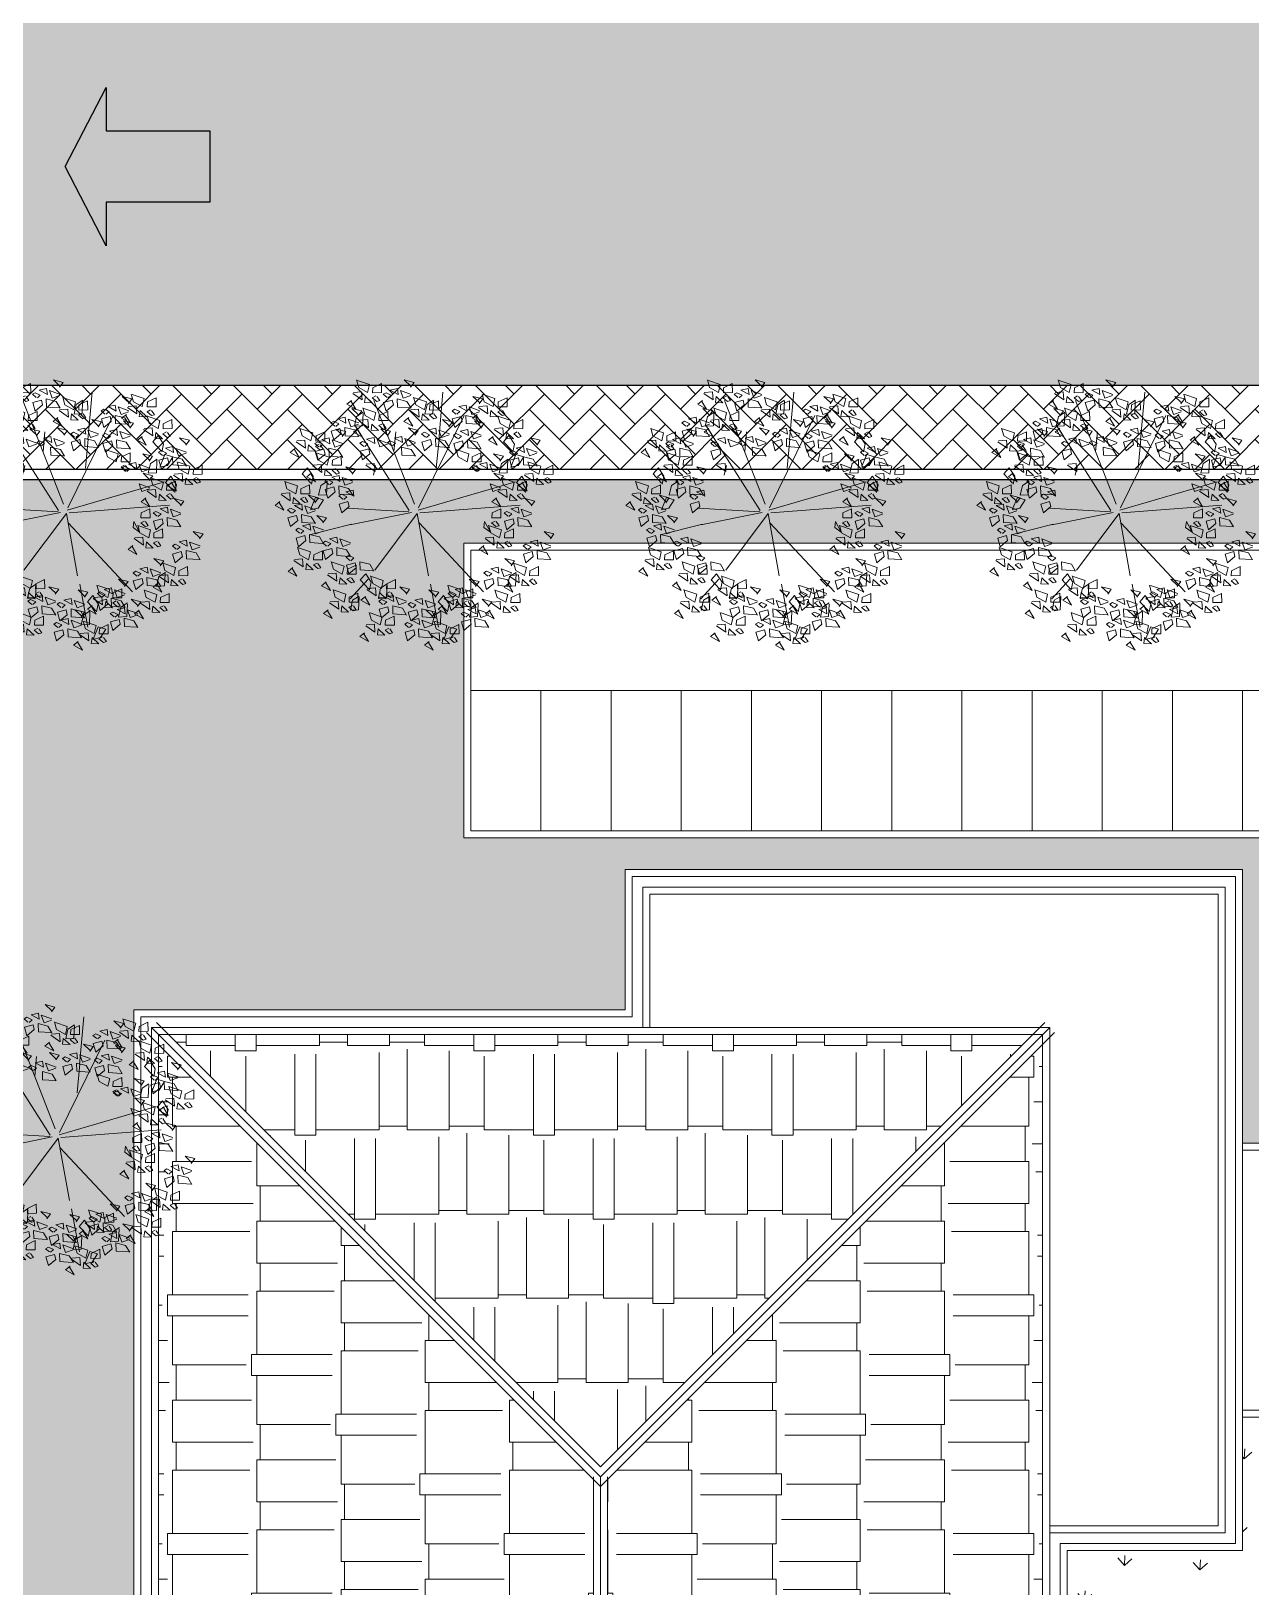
# Model space of a CAD drawing. Header units: inches. Extents: x 139 to 559, y -1 to 295.
# Drawn here: x 248.52 to 265.9, y 102.15 to 124.32 of the extents above; entities that cross this region are included whole.
import ezdxf

# ---------------------------------------------------------------- set-up
doc = ezdxf.new("R2010")
doc.units = ezdxf.units.IN
doc.header["$MEASUREMENT"] = 0
for name, color, linetype, lineweight in [('ars', 11, 'Continuous', 0), ('ARSIR', 31, 'Continuous', 5), ('ARSIR BETON', 8, 'Continuous', 5), ('ARSIR KOLOM', 8, 'Continuous', 13), ('ATAP', 3, 'Continuous', 20), ('DINDING2', 146, 'Continuous', 5), ('POHON', 98, 'Continuous', 5), ('RUMPUT', 93, 'Continuous', 0), ('SANITAIR', 15, 'Continuous', 9)]:
    doc.layers.add(name, color=color, linetype=linetype, lineweight=lineweight)
doc.layers.add('dg2', color=3, linetype='Continuous')
doc.layers.add('LANTAI', color=57, linetype='Continuous')

# ---------------------------------------------------------------- blocks, each defined once
blk = doc.blocks.new('rrety')
for p, q in [((497.8248, 232.6161), (497.8335, 232.64)), ((497.8335, 232.64), (497.8515, 232.6484)), ((497.8506, 232.6457), (497.8452, 232.6146)), ((498.0767, 232.6219), (498.0965, 232.6275)), ((498.0965, 232.6275), (498.0964, 232.6021)), ((497.8452, 232.6146), (497.8248, 232.6161)), ((497.8677, 232.6134), (497.8875, 232.619)), ((497.8733, 232.5824), (497.8677, 232.6134)), ((497.8874, 232.5936), (497.8733, 232.5795)), ((497.8875, 232.619), (497.8874, 232.5936)), ((498.0822, 232.5908), (498.0767, 232.6219)), ((498.0964, 232.6021), (498.0822, 232.588)), ((497.7802, 232.574), (497.8, 232.5795)), ((497.7857, 232.5429), (497.7802, 232.574)), ((497.7999, 232.5541), (497.7857, 232.54)), ((497.8, 232.5795), (497.7999, 232.5541)), ((497.8574, 232.5587), (497.8572, 232.5786)), ((497.8755, 232.5409), (497.8574, 232.5587)), ((497.8592, 232.5767), (497.8853, 232.5589)), ((497.8853, 232.5589), (497.8755, 232.5409)), ((498.0146, 232.5768), (498.0343, 232.5823)), ((498.0201, 232.5457), (498.0146, 232.5768)), ((498.0342, 232.5569), (498.0201, 232.5429)), ((498.0343, 232.5823), (498.0342, 232.5569)), ((498.0607, 232.5474), (498.0605, 232.5674)), ((498.0788, 232.5296), (498.0607, 232.5474)), ((498.0625, 232.5654), (498.0886, 232.5477)), ((498.0886, 232.5477), (498.0788, 232.5296)), ((497.704, 232.4781), (497.7237, 232.4836)), ((497.7095, 232.447), (497.704, 232.4781)), ((497.7237, 232.4836), (497.7236, 232.4582)), ((497.7236, 232.4582), (497.7095, 232.4442)), ((498.2229, 232.3707), (498.2316, 232.3946)), ((498.2316, 232.3946), (498.2497, 232.403)), ((498.2487, 232.4004), (498.2434, 232.3693)), ((498.2179, 232.3568), (498.2376, 232.3624)), ((498.2234, 232.3257), (498.2179, 232.3568)), ((498.2434, 232.3693), (498.2229, 232.3707)), ((498.2376, 232.3624), (498.2375, 232.337)), ((498.2375, 232.337), (498.2234, 232.3229)), ((498.2611, 232.319), (498.2609, 232.3389)), ((498.2793, 232.3012), (498.2611, 232.319)), ((498.263, 232.337), (498.2891, 232.3192)), ((498.2891, 232.3192), (498.2793, 232.3012)), ((498.1134, 232.2834), (498.1133, 232.258)), ((497.7303, 232.2231), (497.7301, 232.243)), ((497.7321, 232.2411), (497.7582, 232.2233)), ((497.7484, 232.2053), (497.7303, 232.2231)), ((497.7582, 232.2233), (497.7484, 232.2053)), ((497.7859, 232.2045), (497.8056, 232.2101)), ((497.7914, 232.1734), (497.7859, 232.2045)), ((497.8056, 232.2101), (497.8055, 232.1847)), ((497.7542, 232.1564), (497.7629, 232.1803)), ((497.7747, 232.1549), (497.7542, 232.1564)), ((497.7629, 232.1803), (497.7809, 232.1887)), ((497.78, 232.1861), (497.7747, 232.1549)), ((497.8055, 232.1847), (497.7914, 232.1706)), ((498.1671, 232.1678), (498.1868, 232.1734)), ((498.1726, 232.1368), (498.1671, 232.1678)), ((498.1868, 232.1734), (498.1867, 232.148)), ((497.7839, 232.13), (497.7837, 232.15)), ((497.8021, 232.1122), (497.7839, 232.13)), ((497.7858, 232.148), (497.8119, 232.1303)), ((497.8119, 232.1303), (497.8021, 232.1122)), ((498.1867, 232.148), (498.1726, 232.1339)), ((498.0005, 232.1002), (498.0202, 232.1057)), ((498.006, 232.0691), (498.0005, 232.1002)), ((498.0201, 232.0803), (498.006, 232.0663)), ((498.0202, 232.1057), (498.0201, 232.0803))]:
    blk.add_line(p, q)
for points in [[(497.8859, 232.6614), (497.8953, 232.6733), (497.8709, 232.6805), (497.8867, 232.6641)], [(497.9248, 232.6527), (497.9394, 232.672), (497.9502, 232.652), (497.9301, 232.6412), (497.9248, 232.6527)], [(497.9924, 232.6512), (498.0003, 232.6577), (497.9875, 232.6645), (497.9805, 232.6606), (497.9897, 232.652)], [(498.0181, 232.6583), (498.0167, 232.6735), (497.998, 232.6702), (498.0181, 232.6583)], [(498.0495, 232.6549), (498.03, 232.6489), (498.024, 232.6684), (498.0503, 232.6576)], [(498.0497, 232.6755), (498.0591, 232.6874), (498.0347, 232.6946), (498.0505, 232.6782)], [(497.8409, 232.6188), (497.8218, 232.6039), (497.8165, 232.626), (497.8387, 232.6312), (497.8409, 232.6188)], [(497.8287, 232.6371), (497.8365, 232.6436), (497.8237, 232.6504), (497.8167, 232.6465), (497.826, 232.6379)], [(497.8543, 232.6442), (497.8529, 232.6594), (497.8343, 232.6561), (497.8543, 232.6442)], [(497.8823, 232.6095), (497.8509, 232.6129), (497.8511, 232.6334), (497.8755, 232.6262), (497.885, 232.6087)], [(497.8857, 232.6408), (497.8663, 232.6348), (497.8602, 232.6543), (497.8865, 232.6435)], [(497.8824, 232.651), (497.9136, 232.6558), (497.9187, 232.6359), (497.8933, 232.6366), (497.8796, 232.6511)], [(497.8872, 232.6198), (497.9044, 232.6306), (497.9153, 232.6134), (497.8871, 232.617)], [(497.9184, 232.6246), (497.9237, 232.6104), (497.9408, 232.6184), (497.9184, 232.6246)], [(497.9414, 232.6381), (497.9355, 232.6298), (497.9495, 232.6266), (497.9553, 232.6321), (497.9442, 232.638)], [(498.0047, 232.6329), (497.9855, 232.618), (497.9803, 232.6401), (498.0025, 232.6453), (498.0047, 232.6329)], [(498.001, 232.6104), (498.0157, 232.6297), (498.0264, 232.6097), (498.0064, 232.5989), (498.001, 232.6104)], [(498.0461, 232.6236), (498.0147, 232.627), (498.0149, 232.6475), (498.0393, 232.6403), (498.0488, 232.6228)], [(498.0941, 232.6146), (498.1019, 232.6211), (498.0892, 232.6278), (498.0822, 232.624), (498.0914, 232.6154)], [(498.1198, 232.6217), (498.1183, 232.6368), (498.0997, 232.6335), (498.1198, 232.6217)], [(498.1511, 232.6183), (498.1317, 232.6123), (498.1257, 232.6317), (498.1519, 232.621)], [(498.1513, 232.6388), (498.1607, 232.6507), (498.1364, 232.6579), (498.1521, 232.6415)], [(497.7497, 232.5946), (497.7809, 232.5994), (497.786, 232.5795), (497.7606, 232.5802), (497.7468, 232.5947)], [(497.7921, 232.5963), (497.8067, 232.6156), (497.8175, 232.5956), (497.7974, 232.5848), (497.7921, 232.5963)], [(497.9135, 232.52), (497.8706, 232.621)], [(497.8852, 232.6002), (497.9164, 232.605), (497.9215, 232.5851), (497.8961, 232.5858), (497.8824, 232.6003)], [(497.8923, 232.5999), (497.8863, 232.586), (497.9117, 232.5853), (497.8922, 232.5971)], [(497.9276, 232.6019), (497.9423, 232.6212), (497.953, 232.6012), (497.933, 232.5905), (497.9276, 232.6019)], [(497.9442, 232.5873), (497.9383, 232.579), (497.9523, 232.5758), (497.9581, 232.5813), (497.947, 232.5873)], [(497.9586, 232.6087), (497.9898, 232.6135), (497.9949, 232.5936), (497.9695, 232.5943), (497.9558, 232.6088)], [(497.9634, 232.5775), (497.9807, 232.5883), (497.9915, 232.5711), (497.9634, 232.5747)], [(498.0176, 232.5958), (498.0117, 232.5875), (498.0258, 232.5843), (498.0316, 232.5898), (498.0204, 232.5957)], [(498.0666, 232.5852), (498.076, 232.5971), (498.0517, 232.6044), (498.0674, 232.5879)], [(498.0699, 232.5414), (498.1036, 232.5996)], [(498.1063, 232.5962), (498.0872, 232.5813), (498.082, 232.6035), (498.1041, 232.6087), (498.1063, 232.5962)], [(498.1477, 232.5869), (498.1164, 232.5903), (498.1165, 232.6109), (498.1409, 232.6037), (498.1505, 232.5861)], [(498.1711, 232.5711), (498.1805, 232.583), (498.1561, 232.5903), (498.1719, 232.5738)], [(497.7216, 232.5343), (497.7202, 232.5494), (497.7016, 232.5461), (497.7216, 232.5343)], [(497.7532, 232.5514), (497.7626, 232.5633), (497.7382, 232.5705), (497.754, 232.5541)], [(497.7545, 232.5634), (497.7717, 232.5742), (497.7826, 232.557), (497.7544, 232.5606)], [(497.7857, 232.5682), (497.7909, 232.554), (497.8081, 232.562), (497.7857, 232.5682)], [(497.792, 232.5523), (497.8232, 232.5571), (497.8283, 232.5372), (497.8029, 232.5379), (497.7892, 232.5523)], [(497.8145, 232.5412), (497.8224, 232.5478), (497.8096, 232.5545), (497.8026, 232.5507), (497.8118, 232.542)], [(497.8086, 232.5817), (497.8028, 232.5734), (497.8168, 232.5702), (497.8226, 232.5757), (497.8115, 232.5816)], [(497.8402, 232.5484), (497.8388, 232.5635), (497.8201, 232.5602), (497.8402, 232.5484)], [(497.8344, 232.5539), (497.8491, 232.5733), (497.8598, 232.5533), (497.8398, 232.5425), (497.8344, 232.5539)], [(497.8716, 232.5449), (497.8521, 232.5389), (497.8461, 232.5584), (497.8724, 232.5477)], [(497.8718, 232.5655), (497.8812, 232.5774), (497.8568, 232.5846), (497.8726, 232.5682)], [(497.8951, 232.5492), (497.8891, 232.5352), (497.9145, 232.5345), (497.8951, 232.5463)], [(497.89, 232.5691), (497.9073, 232.5799), (497.9181, 232.5627), (497.8899, 232.5662)], [(497.9212, 232.5739), (497.9265, 232.5596), (497.9436, 232.5676), (497.9212, 232.5739)], [(497.9685, 232.5576), (497.9625, 232.5437), (497.9879, 232.543), (497.9685, 232.5548)], [(497.9946, 232.5823), (497.9999, 232.5681), (498.0171, 232.5761), (497.9946, 232.5823)], [(498.0216, 232.5427), (498.0025, 232.5277), (497.9973, 232.5499), (498.0194, 232.5551), (498.0216, 232.5427)], [(498.0094, 232.561), (498.0172, 232.5675), (498.0045, 232.5742), (497.9974, 232.5704), (498.0067, 232.5618)], [(498.035, 232.5681), (498.0336, 232.5832), (498.015, 232.5799), (498.035, 232.5681)], [(498.063, 232.5333), (498.0317, 232.5367), (498.0318, 232.5573), (498.0562, 232.5501), (498.0657, 232.5325)], [(498.0664, 232.5647), (498.047, 232.5587), (498.0409, 232.5781), (498.0672, 232.5674)], [(498.1139, 232.5469), (498.1217, 232.5534), (498.1089, 232.5601), (498.1019, 232.5563), (498.1111, 232.5477)], [(498.1395, 232.554), (498.1381, 232.5691), (498.1195, 232.5658), (498.1395, 232.554)], [(498.1709, 232.5506), (498.1515, 232.5446), (498.1454, 232.564), (498.1717, 232.5533)], [(498.2299, 232.5371), (498.2285, 232.5522), (498.2098, 232.5489), (498.2299, 232.5371)], [(498.2613, 232.5337), (498.2418, 232.5277), (498.2358, 232.5471), (498.2621, 232.5364)], [(498.2614, 232.5542), (498.2709, 232.5661), (498.2465, 232.5733), (498.2622, 232.5569)], [(497.7082, 232.5088), (497.6891, 232.4939), (497.6838, 232.516), (497.706, 232.5212), (497.7082, 232.5088)], [(497.6959, 232.5271), (497.7038, 232.5337), (497.691, 232.5404), (497.684, 232.5366), (497.6932, 232.5279)], [(497.7496, 232.4995), (497.7182, 232.5029), (497.7184, 232.5234), (497.7428, 232.5162), (497.7523, 232.4987)], [(497.753, 232.5308), (497.7335, 232.5248), (497.7275, 232.5443), (497.7538, 232.5336)], [(497.7596, 232.5435), (497.7536, 232.5296), (497.779, 232.5289), (497.7595, 232.5407)], [(497.9754, 232.3753), (497.7793, 232.51)], [(497.7968, 232.5211), (497.8141, 232.5319), (497.8249, 232.5147), (497.7968, 232.5183)], [(497.8268, 232.5229), (497.8076, 232.508), (497.8024, 232.5301), (497.8246, 232.5353), (497.8268, 232.5229)], [(497.828, 232.5259), (497.8333, 232.5117), (497.8505, 232.5197), (497.828, 232.5259)], [(497.8682, 232.5136), (497.8368, 232.517), (497.837, 232.5375), (497.8614, 232.5303), (497.8709, 232.5128)], [(497.851, 232.5394), (497.8451, 232.5311), (497.8592, 232.5279), (497.865, 232.5334), (497.8538, 232.5393)], [(497.9846, 232.3539), (498.0582, 232.5161)], [(498.0631, 232.5184), (498.0943, 232.5232), (498.0994, 232.5033), (498.074, 232.504), (498.0603, 232.5185)], [(498.1261, 232.5286), (498.107, 232.5136), (498.1017, 232.5358), (498.1239, 232.541), (498.1261, 232.5286)], [(498.1055, 232.5201), (498.1202, 232.5395), (498.1309, 232.5194), (498.1109, 232.5087), (498.1055, 232.5201)], [(498.1675, 232.5192), (498.1361, 232.5226), (498.1363, 232.5432), (498.1607, 232.536), (498.1702, 232.5184)], [(498.1705, 232.4975), (498.1851, 232.5169), (498.1959, 232.4969), (498.1758, 232.4861), (498.1705, 232.4975)], [(498.2165, 232.5116), (498.1973, 232.4967), (498.1921, 232.5188), (498.2142, 232.5241), (498.2165, 232.5116)], [(498.2042, 232.53), (498.212, 232.5365), (498.1993, 232.5432), (498.1923, 232.5394), (498.2015, 232.5308)], [(498.2579, 232.5023), (498.2265, 232.5057), (498.2267, 232.5263), (498.251, 232.519), (498.2606, 232.5015)], [(497.6906, 232.4581), (497.6891, 232.4732), (497.6705, 232.4699), (497.6906, 232.4581)], [(497.7219, 232.4547), (497.7025, 232.4487), (497.6965, 232.4681), (497.7227, 232.4574)], [(497.7221, 232.4752), (497.7315, 232.4872), (497.7072, 232.4944), (497.7229, 232.4779)], [(497.7158, 232.4818), (497.747, 232.4866), (497.7521, 232.4667), (497.7267, 232.4674), (497.713, 232.4818)], [(497.7582, 232.4834), (497.7728, 232.5028), (497.7836, 232.4828), (497.7635, 232.472), (497.7582, 232.4834)], [(497.7748, 232.4689), (497.7689, 232.4606), (497.7829, 232.4574), (497.7887, 232.4629), (497.7776, 232.4688)], [(497.8019, 232.5012), (497.7959, 232.4873), (497.8213, 232.4866), (497.8019, 232.4984)], [(497.9846, 232.3539), (497.9233, 232.5008)], [(498.1221, 232.5056), (498.1162, 232.4972), (498.1302, 232.494), (498.136, 232.4995), (498.1249, 232.5055)], [(498.128, 232.4959), (498.1592, 232.5007), (498.1644, 232.4808), (498.139, 232.4815), (498.1252, 232.4959)], [(498.1329, 232.4647), (498.1501, 232.4755), (498.1609, 232.4583), (498.1328, 232.4619)], [(498.1641, 232.4695), (498.1693, 232.4553), (498.1865, 232.4633), (498.1641, 232.4695)], [(498.187, 232.483), (498.1811, 232.4747), (498.1952, 232.4715), (498.201, 232.477), (498.1898, 232.4829)], [(498.2015, 232.4789), (498.2327, 232.4837), (498.2378, 232.4639), (498.2124, 232.4645), (498.1986, 232.479)], [(498.2439, 232.4806), (498.2585, 232.5), (498.2693, 232.4799), (498.2492, 232.4692), (498.2439, 232.4806)], [(497.6771, 232.4327), (497.658, 232.4177), (497.6528, 232.4399), (497.6749, 232.4451), (497.6771, 232.4327)], [(497.6649, 232.451), (497.6727, 232.4575), (497.66, 232.4642), (497.653, 232.4604), (497.6622, 232.4518)], [(497.7185, 232.4234), (497.6872, 232.4268), (497.6873, 232.4473), (497.7117, 232.4401), (497.7213, 232.4226)], [(497.7257, 232.4307), (497.7197, 232.4168), (497.7451, 232.4161), (497.7256, 232.4279)], [(497.7206, 232.4506), (497.7378, 232.4614), (497.7487, 232.4442), (497.7205, 232.4478)], [(497.7518, 232.4554), (497.7571, 232.4412), (497.7742, 232.4492), (497.7518, 232.4554)], [(498.1403, 232.4159), (498.2384, 232.4649)], [(498.2063, 232.4478), (498.2235, 232.4586), (498.2343, 232.4414), (498.2062, 232.445)], [(498.2325, 232.4338), (498.2637, 232.4386), (498.2688, 232.4187), (498.2434, 232.4194), (498.2297, 232.4339)], [(498.2375, 232.4526), (498.2427, 232.4383), (498.2599, 232.4463), (498.2375, 232.4526)], [(498.2604, 232.4661), (498.2546, 232.4578), (498.2686, 232.4546), (498.2744, 232.4601), (498.2633, 232.466)], [(498.2749, 232.4355), (498.2896, 232.4549), (498.3003, 232.4348), (498.2803, 232.4241), (498.2749, 232.4355)], [(497.6339, 232.3943), (497.6651, 232.3991), (497.6702, 232.3793), (497.6448, 232.3799), (497.6311, 232.3944)], [(497.6763, 232.396), (497.691, 232.4154), (497.7017, 232.3953), (497.6817, 232.3846), (497.6763, 232.396)], [(497.7724, 232.3791), (497.771, 232.3943), (497.7524, 232.391), (497.7724, 232.3791)], [(497.804, 232.3963), (497.8134, 232.4082), (497.7891, 232.4154), (497.8048, 232.399)], [(497.9999, 232.3539), (498.144, 232.4182)], [(498.1563, 232.3735), (498.171, 232.3928), (498.1817, 232.3728), (498.1617, 232.362), (498.1563, 232.3735)], [(498.2114, 232.4279), (498.2054, 232.414), (498.2308, 232.4133), (498.2113, 232.4251)], [(498.2373, 232.4027), (498.2546, 232.4135), (498.2654, 232.3963), (498.2373, 232.3998)], [(498.2685, 232.4075), (498.2738, 232.3932), (498.291, 232.4012), (498.2685, 232.4075)], [(498.2976, 232.382), (498.2962, 232.3971), (498.2776, 232.3938), (498.2976, 232.382)], [(498.2915, 232.4209), (498.2856, 232.4126), (498.2997, 232.4094), (498.3055, 232.4149), (498.2943, 232.4209)], [(498.329, 232.3786), (498.3096, 232.3725), (498.3036, 232.392), (498.3298, 232.3813)], [(498.3292, 232.3991), (498.3386, 232.411), (498.3143, 232.4182), (498.33, 232.4018)], [(497.6387, 232.3632), (497.6559, 232.374), (497.6668, 232.3568), (497.6386, 232.3604)], [(497.6699, 232.368), (497.6752, 232.3537), (497.6923, 232.3617), (497.6699, 232.368)], [(497.6929, 232.3815), (497.687, 232.3732), (497.701, 232.37), (497.7068, 232.3754), (497.6957, 232.3814)], [(497.759, 232.3537), (497.7399, 232.3388), (497.7347, 232.3609), (497.7568, 232.3661), (497.759, 232.3537)], [(497.7468, 232.372), (497.7546, 232.3785), (497.7419, 232.3853), (497.7348, 232.3814), (497.7441, 232.3728)], [(497.9785, 232.3508), (497.7363, 232.2773)], [(497.8004, 232.3444), (497.769, 232.3478), (497.7692, 232.3683), (497.7936, 232.3611), (497.8031, 232.3436)], [(497.8038, 232.3757), (497.7844, 232.3697), (497.7783, 232.3892), (497.8046, 232.3784)], [(497.8148, 232.3368), (497.8134, 232.352), (497.7949, 232.3598), (497.8148, 232.3368)], [(498.0061, 232.3539), (498.1593, 232.3784)], [(498.0061, 232.3508), (498.1838, 232.1733)], [(498.1729, 232.3589), (498.167, 232.3506), (498.1811, 232.3474), (498.1869, 232.3529), (498.1757, 232.3588)], [(498.1987, 232.3453), (498.2133, 232.3646), (498.2241, 232.3446), (498.204, 232.3338), (498.1987, 232.3453)], [(498.2424, 232.3828), (498.2364, 232.3688), (498.2618, 232.3681), (498.2424, 232.38)], [(498.2842, 232.3565), (498.2651, 232.3416), (498.2599, 232.3637), (498.282, 232.3689), (498.2842, 232.3565)], [(498.272, 232.3749), (498.2798, 232.3814), (498.2671, 232.3881), (498.26, 232.3843), (498.2693, 232.3757)], [(498.3256, 232.3472), (498.2943, 232.3506), (498.2944, 232.3711), (498.3188, 232.3639), (498.3283, 232.3464)], [(497.6438, 232.3433), (497.6378, 232.3293), (497.6632, 232.3287), (497.6437, 232.3405)], [(497.6988, 232.3238), (497.73, 232.3286), (497.7352, 232.3088), (497.7098, 232.3094), (497.696, 232.3239)], [(497.7413, 232.3255), (497.7559, 232.3449), (497.7667, 232.3248), (497.7466, 232.3141), (497.7413, 232.3255)], [(497.9846, 232.3447), (497.7609, 232.2222)], [(497.8014, 232.3114), (497.7822, 232.2965), (497.777, 232.3186), (497.7992, 232.3238), (497.8014, 232.3114)], [(497.7891, 232.3297), (497.7969, 232.3362), (497.7842, 232.3429), (497.7772, 232.3391), (497.7864, 232.3305)], [(497.9846, 232.3386), (497.9233, 232.0875)], [(497.9969, 232.3324), (498.1532, 232.0998)], [(498.1499, 232.3454), (498.1552, 232.3312), (498.1724, 232.3392), (498.1499, 232.3454)], [(498.1563, 232.3436), (498.1875, 232.3484), (498.1926, 232.3285), (498.1672, 232.3292), (498.1535, 232.3437)], [(498.1611, 232.3124), (498.1783, 232.3232), (498.1892, 232.306), (498.161, 232.3096)], [(498.1923, 232.3172), (498.1976, 232.303), (498.2147, 232.311), (498.1923, 232.3172)], [(498.2153, 232.3307), (498.2094, 232.3224), (498.2234, 232.3192), (498.2292, 232.3247), (498.2181, 232.3306)], [(498.2671, 232.3117), (498.2765, 232.3236), (498.2521, 232.3308), (498.2679, 232.3144)], [(497.7088, 232.2728), (497.7027, 232.2588), (497.7281, 232.2582), (497.7087, 232.27)], [(497.7037, 232.2927), (497.7209, 232.3035), (497.7317, 232.2863), (497.7036, 232.2899)], [(497.7349, 232.2975), (497.7401, 232.2832), (497.7573, 232.2912), (497.7349, 232.2975)], [(497.7578, 232.311), (497.7519, 232.3027), (497.766, 232.2995), (497.7718, 232.3049), (497.7606, 232.3109)], [(497.7984, 232.2722), (497.8078, 232.2841), (497.7834, 232.2913), (497.7992, 232.2749)], [(498.137, 232.2601), (498.1176, 232.2541), (498.1115, 232.2735), (498.1378, 232.2628)], [(498.1662, 232.2925), (498.1602, 232.2786), (498.1856, 232.2779), (498.1661, 232.2897)], [(498.2221, 232.2691), (498.203, 232.2542), (498.1977, 232.2763), (498.2199, 232.2815), (498.2221, 232.2691)], [(498.2099, 232.2874), (498.2177, 232.2939), (498.2049, 232.3006), (498.1979, 232.2968), (498.2072, 232.2882)], [(498.2355, 232.2945), (498.2341, 232.3097), (498.2155, 232.3064), (498.2355, 232.2945)], [(498.2635, 232.2598), (498.2321, 232.2632), (498.2323, 232.2837), (498.2567, 232.2765), (498.2662, 232.259)], [(498.2669, 232.2911), (498.2475, 232.2851), (498.2414, 232.3046), (498.2677, 232.2938)], [(498.2439, 232.2578), (498.2585, 232.2772), (498.2693, 232.2571), (498.2492, 232.2464), (498.2439, 232.2578)], [(498.3207, 232.2609), (498.3302, 232.2728), (498.3058, 232.28), (498.3215, 232.2636)], [(497.7419, 232.2186), (497.7513, 232.2305), (497.7269, 232.2377), (497.7427, 232.2213)], [(497.7534, 232.2296), (497.7342, 232.2147), (497.729, 232.2368), (497.7512, 232.242), (497.7534, 232.2296)], [(497.7411, 232.2479), (497.7489, 232.2545), (497.7362, 232.2612), (497.7292, 232.2574), (497.7384, 232.2487)], [(497.7668, 232.2551), (497.7654, 232.2702), (497.7467, 232.2669), (497.7668, 232.2551)], [(497.7948, 232.2203), (497.7634, 232.2237), (497.7636, 232.2442), (497.788, 232.237), (497.7975, 232.2195)], [(497.7982, 232.2516), (497.7787, 232.2456), (497.7727, 232.2651), (497.799, 232.2544)], [(497.794, 232.2476), (497.8112, 232.2584), (497.8221, 232.2412), (497.7939, 232.2447)], [(498.1338, 232.2324), (498.1484, 232.2518), (498.1592, 232.2318), (498.1391, 232.221), (498.1338, 232.2324)], [(498.2015, 232.2562), (498.2327, 232.261), (498.2378, 232.2411), (498.2124, 232.2418), (498.1986, 232.2562)], [(498.2063, 232.225), (498.2235, 232.2358), (498.2343, 232.2186), (498.2062, 232.2222)], [(498.2635, 232.2367), (498.2713, 232.2432), (498.2586, 232.2499), (498.2516, 232.2461), (498.2608, 232.2375)], [(498.2604, 232.2433), (498.2546, 232.235), (498.2686, 232.2318), (498.2744, 232.2373), (498.2633, 232.2432)], [(498.2892, 232.2438), (498.2878, 232.2589), (498.2691, 232.2556), (498.2892, 232.2438)], [(498.3172, 232.209), (498.2858, 232.2124), (498.286, 232.233), (498.3103, 232.2257), (498.3199, 232.2082)], [(498.3206, 232.2404), (498.3011, 232.2344), (498.2951, 232.2538), (498.3214, 232.2431)], [(497.6847, 232.1944), (497.6925, 232.2009), (497.6797, 232.2076), (497.6727, 232.2038), (497.6819, 232.1952)], [(497.7103, 232.2015), (497.7089, 232.2166), (497.6903, 232.2133), (497.7103, 232.2015)], [(497.7417, 232.1981), (497.7223, 232.1921), (497.7162, 232.2115), (497.7425, 232.2008)], [(497.7991, 232.2277), (497.7931, 232.2137), (497.8185, 232.213), (497.799, 232.2248)], [(497.8053, 232.1996), (497.8225, 232.2104), (497.8334, 232.1932), (497.8052, 232.1968)], [(497.8365, 232.2044), (497.8418, 232.1902), (497.8589, 232.1982), (497.8365, 232.2044)], [(497.8595, 232.2179), (497.8536, 232.2096), (497.8676, 232.2064), (497.8734, 232.2119), (497.8623, 232.2178)], [(497.8804, 232.1845), (497.8613, 232.1696), (497.8561, 232.1917), (497.8782, 232.1969), (497.8804, 232.1845)], [(497.8682, 232.2028), (497.876, 232.2093), (497.8633, 232.216), (497.8563, 232.2122), (497.8655, 232.2036)], [(497.9219, 232.1752), (497.8905, 232.1786), (497.8907, 232.1991), (497.915, 232.1919), (497.9246, 232.1744)], [(497.9718, 232.1588), (497.9626, 232.2322)], [(497.9869, 232.176), (498.0016, 232.1954), (498.0123, 232.1754), (497.9923, 232.1646), (497.9869, 232.176)], [(498.0236, 232.2138), (498.0548, 232.2186), (498.0599, 232.1988), (498.0345, 232.1994), (498.0207, 232.2139)], [(498.076, 232.2139), (498.0821, 232.1649)], [(498.0825, 232.201), (498.0767, 232.1927), (498.0907, 232.1895), (498.0965, 232.195), (498.0854, 232.2009)], [(498.0961, 232.1996), (498.1134, 232.2104), (498.1242, 232.1932), (498.0961, 232.1968)], [(498.1273, 232.2044), (498.1326, 232.1902), (498.1498, 232.1982), (498.1273, 232.2044)], [(498.1503, 232.2179), (498.1444, 232.2096), (498.1585, 232.2064), (498.1643, 232.2119), (498.1531, 232.2178)], [(498.1767, 232.1763), (498.1862, 232.1882), (498.1618, 232.1954), (498.1775, 232.179)], [(498.1732, 232.1969), (498.2044, 232.2017), (498.2095, 232.1818), (498.1841, 232.1825), (498.1704, 232.197)], [(498.2114, 232.2051), (498.2054, 232.1912), (498.2308, 232.1905), (498.2113, 232.2023)], [(498.2156, 232.1986), (498.2303, 232.218), (498.241, 232.1979), (498.221, 232.1872), (498.2156, 232.1986)], [(498.2375, 232.2298), (498.2427, 232.2155), (498.2599, 232.2235), (498.2375, 232.2298)], [(498.2758, 232.2183), (498.2566, 232.2034), (498.2514, 232.2255), (498.2735, 232.2308), (498.2758, 232.2183)], [(497.6969, 232.176), (497.6778, 232.1611), (497.6725, 232.1832), (497.6947, 232.1884), (497.6969, 232.176)], [(497.7383, 232.1667), (497.7069, 232.1701), (497.7071, 232.1907), (497.7315, 232.1834), (497.741, 232.1659)], [(497.7186, 232.1715), (497.7498, 232.1763), (497.7549, 232.1565), (497.7295, 232.1571), (497.7158, 232.1716)], [(497.761, 232.1732), (497.7757, 232.1926), (497.7864, 232.1725), (497.7664, 232.1618), (497.761, 232.1732)], [(497.7776, 232.1587), (497.7717, 232.1504), (497.7857, 232.1472), (497.7915, 232.1527), (497.7804, 232.1586)], [(497.8104, 232.1797), (497.8044, 232.1658), (497.8298, 232.1651), (497.8103, 232.1769)], [(497.8654, 232.1603), (497.8966, 232.1651), (497.9018, 232.1452), (497.8764, 232.1459), (497.8626, 232.1603)], [(497.9079, 232.1619), (497.9225, 232.1813), (497.9333, 232.1613), (497.9132, 232.1505), (497.9079, 232.1619)], [(497.9445, 232.1744), (497.9757, 232.1792), (497.9808, 232.1593), (497.9554, 232.16), (497.9417, 232.1744)], [(497.9723, 232.161), (497.9877, 232.0416)], [(498.0035, 232.1615), (497.9976, 232.1532), (498.0116, 232.15), (498.0174, 232.1555), (498.0063, 232.1614)], [(498.0335, 232.1628), (498.0275, 232.1489), (498.0529, 232.1482), (498.0334, 232.16)], [(498.0284, 232.1827), (498.0456, 232.1935), (498.0564, 232.1763), (498.0283, 232.1799)], [(498.0596, 232.1875), (498.0648, 232.1732), (498.082, 232.1812), (498.0596, 232.1875)], [(498.1013, 232.1797), (498.0952, 232.1658), (498.1206, 232.1651), (498.1012, 232.1769)], [(498.1195, 232.1521), (498.1273, 232.1586), (498.1146, 232.1653), (498.1076, 232.1615), (498.1168, 232.1529)], [(498.1452, 232.1592), (498.1437, 232.1743), (498.1251, 232.171), (498.1452, 232.1592)], [(498.1765, 232.1558), (498.1571, 232.1498), (498.1511, 232.1692), (498.1773, 232.1585)], [(498.178, 232.1658), (498.1953, 232.1766), (498.2061, 232.1594), (498.178, 232.1629)], [(498.2092, 232.1706), (498.2145, 232.1563), (498.2317, 232.1643), (498.2092, 232.1706)], [(498.2322, 232.1841), (498.2263, 232.1757), (498.2404, 232.1725), (498.2462, 232.178), (498.235, 232.184)], [(497.7285, 232.1205), (497.7225, 232.1066), (497.7479, 232.1059), (497.7285, 232.1177)], [(497.7234, 232.1404), (497.7407, 232.1512), (497.7515, 232.134), (497.7233, 232.1376)], [(497.7546, 232.1452), (497.7599, 232.1309), (497.777, 232.1389), (497.7546, 232.1452)], [(497.8091, 232.1056), (497.8077, 232.1207), (497.7891, 232.1174), (497.8091, 232.1056)], [(497.8405, 232.1022), (497.8211, 232.0962), (497.8151, 232.1156), (497.8413, 232.1049)], [(497.8407, 232.1227), (497.8501, 232.1346), (497.8258, 232.1418), (497.8415, 232.1254)], [(497.8702, 232.1291), (497.8875, 232.1399), (497.8983, 232.1227), (497.8702, 232.1263)], [(497.9015, 232.1339), (497.9067, 232.1197), (497.9239, 232.1277), (497.9015, 232.1339)], [(497.9244, 232.1474), (497.9185, 232.1391), (497.9326, 232.1359), (497.9384, 232.1414), (497.9272, 232.1473)], [(497.9248, 232.1027), (497.9394, 232.1221), (497.9502, 232.102), (497.9301, 232.0913), (497.9248, 232.1027)], [(497.9544, 232.1233), (497.9484, 232.1094), (497.9738, 232.1087), (497.9543, 232.1205)], [(497.9493, 232.1432), (497.9666, 232.154), (497.9774, 232.1368), (497.9492, 232.1404)], [(497.9805, 232.148), (497.9858, 232.1338), (498.0029, 232.1418), (497.9805, 232.148)], [(498.0266, 232.1056), (498.0252, 232.1207), (498.0065, 232.1174), (498.0266, 232.1056)], [(498.058, 232.1022), (498.0385, 232.0962), (498.0325, 232.1156), (498.0588, 232.1049)], [(498.0581, 232.1227), (498.0676, 232.1346), (498.0432, 232.1418), (498.0589, 232.1254)], [(498.1027, 232.0999), (498.1173, 232.1193), (498.1281, 232.0992), (498.108, 232.0885), (498.1027, 232.0999)], [(498.1317, 232.1337), (498.1126, 232.1188), (498.1074, 232.1409), (498.1295, 232.1461), (498.1317, 232.1337)], [(498.1732, 232.1244), (498.1418, 232.1278), (498.142, 232.1484), (498.1663, 232.1411), (498.1759, 232.1236)], [(498.1831, 232.1459), (498.1771, 232.1319), (498.2025, 232.1312), (498.1831, 232.1431)], [(498.2078, 232.1114), (498.2172, 232.1233), (498.1928, 232.1306), (498.2086, 232.1141)], [(497.7957, 232.0801), (497.7766, 232.0652), (497.7714, 232.0874), (497.7935, 232.0926), (497.7957, 232.0801)], [(497.7835, 232.0985), (497.7913, 232.105), (497.7786, 232.1117), (497.7715, 232.1079), (497.7808, 232.0993)], [(497.8371, 232.0708), (497.8058, 232.0742), (497.8059, 232.0948), (497.8303, 232.0876), (497.8398, 232.07)], [(497.8754, 232.1092), (497.8693, 232.0953), (497.8947, 232.0946), (497.8753, 232.1064)], [(497.8915, 232.0776), (497.901, 232.0895), (497.8766, 232.0967), (497.8923, 232.0803)], [(497.8824, 232.101), (497.9136, 232.1058), (497.9187, 232.086), (497.8933, 232.0866), (497.8796, 232.1011)], [(497.8872, 232.0699), (497.9044, 232.0807), (497.9153, 232.0635), (497.8871, 232.0671)], [(497.9414, 232.0882), (497.9355, 232.0799), (497.9495, 232.0767), (497.9553, 232.0821), (497.9442, 232.0881)], [(498.0132, 232.0801), (497.994, 232.0652), (497.9888, 232.0874), (498.0109, 232.0926), (498.0132, 232.0801)], [(498.0009, 232.0985), (498.0087, 232.105), (497.996, 232.1117), (497.989, 232.1079), (497.9982, 232.0993)], [(498.0546, 232.0708), (498.0232, 232.0742), (498.0234, 232.0948), (498.0477, 232.0876), (498.0573, 232.07)], [(498.0603, 232.0982), (498.0915, 232.103), (498.0966, 232.0831), (498.0712, 232.0838), (498.0575, 232.0983)], [(498.0651, 232.0671), (498.0823, 232.0779), (498.0932, 232.0607), (498.065, 232.0642)], [(498.1192, 232.0853), (498.1134, 232.077), (498.1274, 232.0738), (498.1332, 232.0793), (498.1221, 232.0853)], [(498.1628, 232.0689), (498.1437, 232.0539), (498.1384, 232.0761), (498.1606, 232.0813), (498.1628, 232.0689)], [(498.1506, 232.0872), (498.1584, 232.0937), (498.1456, 232.1004), (498.1386, 232.0966), (498.1479, 232.088)], [(498.1762, 232.0943), (498.1748, 232.1094), (498.1562, 232.1061), (498.1762, 232.0943)], [(498.2042, 232.0595), (498.1728, 232.063), (498.173, 232.0835), (498.1974, 232.0763), (498.2069, 232.0587)], [(498.2076, 232.0909), (498.1882, 232.0849), (498.1821, 232.1043), (498.2084, 232.0936)], [(497.8466, 232.035), (497.8274, 232.0201), (497.8222, 232.0422), (497.8443, 232.0474), (497.8466, 232.035)], [(497.8343, 232.0533), (497.8421, 232.0599), (497.8294, 232.0666), (497.8224, 232.0628), (497.8316, 232.0542)], [(497.86, 232.0605), (497.8586, 232.0756), (497.8399, 232.0723), (497.86, 232.0605)], [(497.888, 232.0257), (497.8566, 232.0291), (497.8568, 232.0496), (497.8811, 232.0424), (497.8907, 232.0249)], [(497.8914, 232.0571), (497.8719, 232.051), (497.8659, 232.0705), (497.8922, 232.0598)], [(497.8923, 232.05), (497.8863, 232.036), (497.9117, 232.0354), (497.8922, 232.0472)], [(497.9184, 232.0747), (497.9237, 232.0604), (497.9408, 232.0684), (497.9184, 232.0747)], [(498.0702, 232.0472), (498.0642, 232.0332), (498.0896, 232.0325), (498.0701, 232.0444)], [(498.0963, 232.0719), (498.1015, 232.0576), (498.1187, 232.0656), (498.0963, 232.0719)]]:
    blk.add_lwpolyline(points)
blk = doc.blocks.new('ATAP SEKOLAH')
at = {"layer": 'ATAP'}
for points in [[(0.6, 51.45), (0.6, 53.45), (8.9, 53.45), (8.9, 44.25), (6.4, 44.25)], [(0.7, 51.45), (0.7, 53.35), (8.8, 53.35), (8.8, 44.35), (6.4, 44.35)], [(6.4, 51.45), (0, 45.05), (-6.4, 51.45)], [(6.329, 51.521), (0, 45.191), (-6.329, 51.521)], [(6.471, 51.379), (0, 44.909), (-6.471, 51.379)], [(-0.1, 45.05), (-0.1, 6.65)], [(0, 45.05), (0, 6.65)], [(0.1, 45.05), (0.1, 6.65)]]:
    blk.add_lwpolyline(points, dxfattribs=at)
for points in [[(-6.4, 51.45), (6.4, 51.45), (6.4, 0.25), (-6.4, 0.25)], [(-6.3, 51.35), (6.3, 51.35), (6.3, 0.35), (-6.3, 0.35)]]:
    blk.add_lwpolyline(points, close=True, dxfattribs=at)
at = {"layer": 'SANITAIR'}
for points in [[(0.35, 51.7), (0.35, 53.7), (9.15, 53.7), (9.15, 44), (6.65, 44), (6.65, 0), (-6.65, 0), (-6.65, 51.7)], [(0.45, 51.6), (0.45, 53.6), (9.05, 53.6), (9.05, 44.1), (6.55, 44.1), (6.55, 0.1), (-6.55, 0.1), (-6.55, 51.6)]]:
    blk.add_lwpolyline(points, close=True, dxfattribs=at)

msp = doc.modelspace()

# ---------------------------------------------------------------- hatches: boundary and pattern name
at = {"layer": 'ars'}
h = msp.add_hatch(dxfattribs=at)
h.set_pattern_fill('AR-RSHKE', color=256, scale=0.1, style=0)
h.set_pattern_definition([(0, (250.4719, 103.8629), (2.55, 1.2), [0.6, -0.5, 0.7, -0.3, 0.9, -0.4]), (0, (251.0719, 103.9129), (2.55, 1.2), [0.5, -1.9, 0.4, -0.6]), (0, (252.2719, 103.7879), (2.55, 1.2), [0.3, -3.1]), (90, (250.4719, 103.8629), (-0.85, 1.2), [1.15, -3.65]), (90, (251.0719, 103.8629), (-0.85, 1.2), [1.125, -3.675]), (90, (251.5719, 103.8629), (-0.85, 1.2), [1.05, -3.75]), (90, (252.2719, 103.7879), (-0.85, 1.2), [1.15, -3.65]), (90, (252.5719, 103.7879), (-0.85, 1.2), [1.15, -3.65]), (90, (253.4719, 103.8629), (-0.85, 1.2), [1.1, -3.7])])
h.paths.add_polyline_path([(262.7891, 110.0215), (250.4719, 110.0215), (256.6305, 103.8629)])
h = msp.add_hatch(dxfattribs=at)
h.set_pattern_fill('AR-RSHKE', color=256, scale=0.1, angle=90, style=0)
h.set_pattern_definition([(90, (256.5305, 59.1629), (1.2, 2.55), [0.6, -0.5, 0.7, -0.3, 0.9, -0.4]), (90, (256.5805, 59.7629), (1.2, 2.55), [0.5, -1.9, 0.4, -0.6]), (90, (256.4555, 60.9629), (1.2, 2.55), [0.3, -3.1]), (360, (256.5305, 59.1629), (1.2, -0.85), [1.15, -3.65]), (360, (256.5305, 59.7629), (1.2, -0.85), [1.125, -3.675]), (360, (256.5305, 60.2629), (1.2, -0.85), [1.05, -3.75]), (360, (256.4555, 60.9629), (1.2, -0.85), [1.15, -3.65]), (360, (256.4555, 61.2629), (1.2, -0.85), [1.15, -3.65]), (360, (256.5305, 62.1629), (1.2, -0.85), [1.1, -3.7])])
h.paths.add_polyline_path([(250.3305, 109.8801), (256.5305, 103.6801), (256.5305, 65.3629), (250.3305, 59.1629)])
h = msp.add_hatch(dxfattribs=at)
h.set_pattern_fill('AR-RSHKE', color=256, scale=0.1, angle=90, style=0)
h.set_pattern_definition([(90, (256.7305, 59.1629), (-1.2, 2.55), [0.6, -0.5, 0.7, -0.3, 0.9, -0.4]), (90, (256.6805, 59.7629), (-1.2, 2.55), [0.5, -1.9, 0.4, -0.6]), (90, (256.8055, 60.9629), (-1.2, 2.55), [0.3, -3.1]), (180, (256.7305, 59.1629), (-1.2, -0.85), [1.15, -3.65]), (180, (256.7305, 59.7629), (-1.2, -0.85), [1.125, -3.675]), (180, (256.7305, 60.2629), (-1.2, -0.85), [1.05, -3.75]), (180, (256.8055, 60.9629), (-1.2, -0.85), [1.15, -3.65]), (180, (256.8055, 61.2629), (-1.2, -0.85), [1.15, -3.65]), (180, (256.7305, 62.1629), (-1.2, -0.85), [1.1, -3.7])])
h.paths.add_polyline_path([(262.9305, 109.8801), (256.7305, 103.6801), (256.7305, 65.3629), (262.9305, 59.1629)])
at = {"layer": 'ARSIR'}
h = msp.add_hatch(dxfattribs=at)
h.set_pattern_fill('AR-HBONE', color=256, scale=0.003, style=0)
h.set_pattern_definition([(45, (97.41734, -7.36865), (4e-17, 0.4310523), [0.9144, -0.3048]), (135, (97.63286, -7.15312), (4e-17, 0.4310523), [0.9144, -0.3048])])
h.paths.add_polyline_path([(278.2147, 118.0715), (243.154, 118.0715), (243.154, 119.2715), (278.2147, 119.2715)])
at = {"layer": 'ARSIR BETON'}
h = msp.add_hatch(dxfattribs=at)
h.set_pattern_fill('AR-HBONE', color=256, scale=0.004, style=0)
h.set_pattern_definition([(45, (37.0798, 226.14725), (6e-17, 0.5747364), [1.2192, -0.4064]), (135, (37.36716, 226.4346), (6e-17, 0.5747364), [1.2192, -0.4064])])
edge = h.paths.add_edge_path()
edge.add_arc((191.2828, 190.0679), 14, 90, 180)
edge.add_line((177.2828, 190.0679), (177.2828, 133.2715))
edge.add_arc((191.2827, 133.2715), 14, 179.99992, 263.11919)
edge.add_line((189.6055, 119.3724), (189.6055, 112.3227))
edge.add_line((189.6055, 112.3227), (189.7055, 112.3227))
edge.add_line((189.7055, 112.3227), (189.7055, 112.2227))
edge.add_line((189.7055, 112.2227), (201.7055, 112.2227))
edge.add_line((201.7055, 112.2227), (201.7055, 119.2715))
edge.add_line((201.7055, 119.2715), (380.22, 119.2715))
edge.add_arc((380.22, 133.2715), 14, 270, 360)
edge.add_line((394.22, 133.2715), (394.22, 186.8365))
edge.add_arc((380.07, 186.8365), 14.15, 0.00002, 89.99998)
edge.add_line((380.07, 200.9865), (288.3873, 200.9865))
edge.add_arc((288.3873, 203.9865), 3, 180, 270, ccw=False)
edge.add_line((285.3873, 203.9865), (285.3986, 204.9823))
edge.add_line((285.3986, 204.9823), (271.3873, 205.1475))
edge.add_line((271.3873, 205.1475), (271.3873, 204.9086))
edge.add_arc((270.5466, 204.9086), 0.8408, 270, 359.99999, ccw=False)
edge.add_line((270.5466, 204.0679), (191.2828, 204.0679))
edge = h.paths.add_edge_path()
edge.add_line((191.2672, 197.9562), (265.7566, 197.9585))
edge.add_arc((265.7568, 189.203), 8.7555, 41.343, 90.00169, ccw=False)
edge.add_line((272.3302, 194.9865), (332.5823, 194.9865))
edge.add_line((332.5823, 194.9865), (332.5823, 191.8715))
edge.add_line((332.5823, 191.8715), (340.1822, 191.8715))
edge.add_line((340.1822, 191.8715), (340.1822, 194.9865))
edge.add_line((340.1822, 194.9865), (380.07, 194.9865))
edge.add_arc((380.07, 186.8365), 8.15, 0, 90, ccw=False)
edge.add_line((388.22, 186.8365), (388.22, 163.1715))
edge.add_line((388.22, 163.1715), (388.22, 157.7117))
edge.add_line((388.22, 157.7117), (388.22, 133.2715))
edge.add_arc((380.22, 133.2715), 8, -90, 0, ccw=False)
edge.add_line((380.22, 125.2715), (191.2828, 125.2715))
edge.add_arc((191.185, 133.1732), 7.9023, 180.12317, 270.70845, ccw=False)
edge.add_line((183.2828, 133.1562), (183.2675, 189.9541))
edge.add_arc((191.2675, 189.9563), 8, 90.00169, 180.01541, ccw=False)
at = {"layer": 'ARSIR KOLOM'}
msp.add_hatch(color=256, dxfattribs=at).paths.add_polyline_path([(249.0007, 122.3862), (249.5831, 123.5138), (249.5831, 122.8955), (251.0611, 122.8955), (251.0611, 121.877), (249.5831, 121.877), (249.5831, 121.2586)])
at = {"layer": 'RUMPUT'}
h = msp.add_hatch(dxfattribs=at)
h.set_pattern_fill('GRASS', color=256, scale=0.03, angle=356.66969, style=0)
h.set_pattern_definition([(86.669688468, (11419550.4158, -7751067.7176), (-0.506604125158, 0.569205998583), [0.142875, -0.934755]), (41.669688468, (11419550.4158, -7751067.7176), (-0.506604470466, 0.569206386562), [0.142875, -0.619125]), (131.669688468, (11419550.4158, -7751067.7176), (-0.569206386562, -0.506604470466), [0.142875, -0.619125])])
edge = h.paths.add_edge_path()
edge.add_line((277.6146, 117.9215), (277.6146, 117.0215))
edge.add_line((277.6146, 117.0215), (254.6805, 117.0215))
edge.add_line((254.6805, 117.0215), (254.6805, 112.8215))
edge.add_line((254.6805, 112.8215), (271.8805, 112.8215))
edge.add_line((271.8805, 112.8215), (271.8805, 113.9215))
edge.add_arc((272.7805, 113.9215), 0.9, 89.99996, 180, ccw=False)
edge.add_line((272.7805, 114.8215), (273.7146, 114.8215))
edge.add_arc((273.7146, 113.9215), 0.9, 0, 89.99996, ccw=False)
edge.add_line((274.6146, 113.9215), (274.6146, 110.3715))
edge.add_arc((272.7146, 110.3715), 1.9, 270, 360, ccw=False)
edge.add_line((272.7146, 108.4715), (265.7805, 108.4715))
edge.add_line((265.7805, 108.4715), (265.7805, 112.3715))
edge.add_line((265.7805, 112.3715), (256.9805, 112.3715))
edge.add_line((256.9805, 112.3715), (256.9805, 110.3715))
edge.add_line((256.9805, 110.3715), (249.9805, 110.3715))
edge.add_line((249.9805, 110.3715), (249.9805, 58.7715))
edge.add_line((249.9805, 58.7715), (249.9805, 58.6715))
edge.add_line((249.9805, 58.6715), (263.2805, 58.6715))
edge.add_line((263.2805, 58.6715), (263.2805, 72.7145))
edge.add_line((263.2805, 72.7145), (283.2125, 72.7145))
edge.add_line((283.2125, 72.7145), (283.2125, 99.9215))
edge.add_line((283.2125, 99.9215), (288.2125, 99.9215))
edge.add_line((288.2125, 99.9215), (288.2125, 114.9215))
edge.add_line((288.2125, 114.9215), (283.2125, 114.9215))
edge.add_line((283.2125, 114.9215), (283.2125, 117.5721))
edge.add_line((283.2125, 117.5721), (283.7125, 117.5721))
edge.add_line((283.7125, 117.5721), (283.7125, 117.9215))
edge.add_line((283.7125, 117.9215), (288.9833, 117.9215))
edge.add_line((288.9833, 117.9215), (288.9833, 113.6422))
edge.add_line((288.9833, 113.6422), (290.2397, 102.0896))
edge.add_line((290.2397, 102.0896), (290.0269, 99.6745))
edge.add_line((290.0269, 99.6745), (291.3826, 92.9103))
edge.add_line((291.3826, 92.9103), (293.4855, 92.9648))
edge.add_line((293.4855, 92.9648), (295.365, 71.1371))
edge.add_line((295.365, 71.1371), (283.3993, 72.158))
edge.add_line((283.3993, 72.158), (282.684, 38.9738))
edge.add_line((282.684, 38.9738), (273.2055, 39.3144))
edge.add_line((273.2055, 39.3144), (273.5717, 53.8969))
edge.add_line((273.5717, 53.8969), (262.5186, 53.8305))
edge.add_line((262.5186, 53.8305), (262.3013, 39.3144))
edge.add_line((262.3013, 39.3144), (261.1733, 39.2047))
edge.add_line((261.1733, 39.2047), (260.691, 23.9308))
edge.add_line((260.691, 23.9308), (244.0188, 24.4559))
edge.add_line((244.0188, 24.4559), (243.8982, 27.5679))
edge.add_line((243.8982, 27.5679), (245.2899, 30.02))
edge.add_line((245.2899, 30.02), (243.2835, 65.2193))
edge.add_line((243.2835, 65.2193), (243.7785, 65.3172))
edge.add_line((243.7785, 65.3172), (243.3605, 76.0768))
edge.add_line((243.3605, 76.0768), (243.0022, 85.2991))
edge.add_line((243.0022, 85.2991), (242.9466, 88.5671))
edge.add_line((242.9466, 88.5671), (247.9805, 88.5671))
edge.add_line((247.9805, 88.5671), (247.9805, 117.9215))
edge.add_line((247.9805, 117.9215), (277.6146, 117.9215))
h = msp.add_hatch(dxfattribs=at)
h.set_pattern_fill('GRASS', color=256, scale=0.03, angle=356.66969, style=0)
h.set_pattern_definition([(86.6697, (263.2805, 88.4715), (-0.506604, 0.569206), [0.142875, -0.934755]), (41.6697, (263.2805, 88.4715), (-0.506604, 0.569206), [0.142875, -0.619125]), (131.6697, (263.2805, 88.4715), (-0.569206, -0.506604), [0.142875, -0.619125])])
edge = h.paths.add_edge_path()
edge.add_line((265.7805, 104.5715), (265.7805, 102.6715))
edge.add_line((265.7805, 102.6715), (263.2805, 102.6715))
edge.add_line((263.2805, 102.6715), (263.2805, 80.6215))
edge.add_line((263.2805, 80.6215), (265.6805, 80.6215))
edge.add_line((265.6805, 80.6215), (265.6805, 99.8041))
edge.add_line((265.6805, 99.8041), (274.6146, 99.8041))
edge.add_line((274.6146, 99.8041), (274.6146, 102.6715))
edge.add_arc((272.7146, 102.6715), 1.9, 360, 450)
edge.add_line((272.7146, 104.5715), (265.7805, 104.5715))

# ---------------------------------------------------------------- linework, layer by layer
msp.add_lwpolyline([(249.0007, 122.3862), (249.5831, 123.5138), (249.5831, 122.8955), (251.0611, 122.8955), (251.0611, 121.877), (249.5831, 121.877), (249.5831, 121.2586)], close=True)
at = {"layer": 'ARSIR'}
for points in [[(255.7805, 112.9215), (255.7805, 114.9215), (254.7805, 114.9215), (254.7805, 112.9215)], [(256.7805, 112.9215), (256.7805, 114.9215), (255.7805, 114.9215), (255.7805, 112.9215)], [(257.7805, 112.9215), (257.7805, 114.9215), (256.7805, 114.9215), (256.7805, 112.9215)], [(258.7805, 112.9215), (258.7805, 114.9215), (257.7805, 114.9215), (257.7805, 112.9215)], [(259.7805, 112.9215), (259.7805, 114.9215), (258.7805, 114.9215), (258.7805, 112.9215)], [(260.7805, 112.9215), (260.7805, 114.9215), (259.7805, 114.9215), (259.7805, 112.9215)], [(261.7805, 112.9215), (261.7805, 114.9215), (260.7805, 114.9215), (260.7805, 112.9215)], [(262.7805, 112.9215), (262.7805, 114.9215), (261.7805, 114.9215), (261.7805, 112.9215)], [(263.7805, 112.9215), (263.7805, 114.9215), (262.7805, 114.9215), (262.7805, 112.9215)], [(264.7805, 112.9215), (264.7805, 114.9215), (263.7805, 114.9215), (263.7805, 112.9215)], [(265.7805, 112.9215), (265.7805, 114.9215), (264.7805, 114.9215), (264.7805, 112.9215)], [(266.7805, 112.9215), (266.7805, 114.9215), (265.7805, 114.9215), (265.7805, 112.9215)]]:
    msp.add_lwpolyline(points, close=True, dxfattribs=at)
at = {"layer": 'dg2'}
for points in [[(277.7146, 118.0715), (247.8305, 118.0715), (247.8305, 88.7171), (241.1437, 88.7171)], [(277.7146, 117.9215), (247.9805, 117.9215), (247.9805, 88.5671), (241.1437, 88.5671)]]:
    msp.add_lwpolyline(points, dxfattribs=at)
at = {"layer": 'DINDING2'}
msp.add_lwpolyline([(282.684, 38.9738), (273.2055, 39.3144), (273.5717, 53.8969), (262.5186, 53.8305), (262.3013, 39.3144), (261.1733, 39.2047), (260.691, 23.9308), (244.0188, 24.4559), (243.8982, 27.5679), (245.2899, 30.02), (243.2835, 65.2193), (243.7785, 65.3172), (243.3605, 76.0768), (243.0022, 85.2991), (242.9466, 88.5671), (247.9805, 88.5671), (247.9805, 117.9215), (277.6146, 117.9215)], dxfattribs=at)
for points in [[(277.6146, 117.9215), (277.6146, 117.0215), (254.6805, 117.0215), (254.6805, 112.8215), (271.8805, 112.8215), (271.8805, 113.9215, -0.4142138), (272.7805, 114.8215), (273.7146, 114.8215, -0.4142133), (274.6146, 113.9215), (274.6146, 110.3715, -0.4142136), (272.7146, 108.4715), (265.7805, 108.4715), (265.7805, 112.3715), (256.9805, 112.3715), (256.9805, 110.3715), (249.9805, 110.3715), (249.9805, 58.7715), (249.9805, 58.6715), (263.2805, 58.6715), (263.2805, 72.7145), (283.2125, 72.7145)], [(265.7805, 108.3715), (272.7146, 108.3715, 0.4142136), (274.7146, 110.3715), (274.7146, 113.9215, 0.4142133), (273.7146, 114.9215), (272.7805, 114.9215, 0.4142138), (271.7805, 113.9215), (271.7805, 112.9215), (254.7805, 112.9215), (254.7805, 116.9215), (277.7146, 116.9215), (277.7146, 117.9215)], [(263.2805, 80.5215), (265.7805, 80.5215), (265.7805, 99.7041), (274.7146, 99.7041), (274.7146, 102.6715, 0.4142136), (272.7146, 104.6715), (265.7805, 104.6715)], [(265.7805, 104.5715), (265.7805, 102.6715), (263.2805, 102.6715), (263.2805, 80.6215), (265.6805, 80.6215), (265.6805, 99.8041), (274.6146, 99.8041), (274.6146, 102.6715, 0.4142136), (272.7146, 104.5715), (265.7805, 104.5715)]]:
    msp.add_lwpolyline(points, format="xyb", dxfattribs=at)
at = {"layer": 'LANTAI'}
msp.add_lwpolyline([(191.2828, 204.0679, 0.4142136), (177.2828, 190.0679), (177.2828, 133.2715, 0.3794614), (189.6055, 119.3724), (189.6055, 112.3227), (189.7055, 112.3227), (189.7055, 112.2227), (201.7055, 112.2227), (201.7055, 119.2715), (380.22, 119.2715, 0.4142136), (394.22, 133.2715), (394.22, 186.8365, 0.4142134), (380.07, 200.9865), (288.3873, 200.9865, -0.4142136), (285.3873, 203.9865), (285.3986, 204.9823), (271.3873, 205.1475), (271.3873, 204.9086, -0.4142135), (270.5466, 204.0679), (191.2828, 204.0679)], format="xyb", dxfattribs=at)
msp.add_lwpolyline([(278.2147, 118.0715), (243.154, 118.0715), (243.154, 119.2715), (278.2147, 119.2715)], close=True, dxfattribs=at)

# ---------------------------------------------------------------- block references
msp.add_blockref('ATAP SEKOLAH', (256.6305, 58.6715))
at = {"layer": 'POHON', "xscale": 5.661284108149151, "yscale": 5.661284108149118, "zscale": 5.661284108149133, "rotation": 167.4952652185837}
for p in [(3286.1892, 791.2375), (3291.1892, 791.2375), (3296.1892, 791.2375), (3301.1892, 791.2375), (3286.0717, 782.3391)]:
    msp.add_blockref('rrety', p, dxfattribs=at)

doc.saveas('drawing.dxf')
